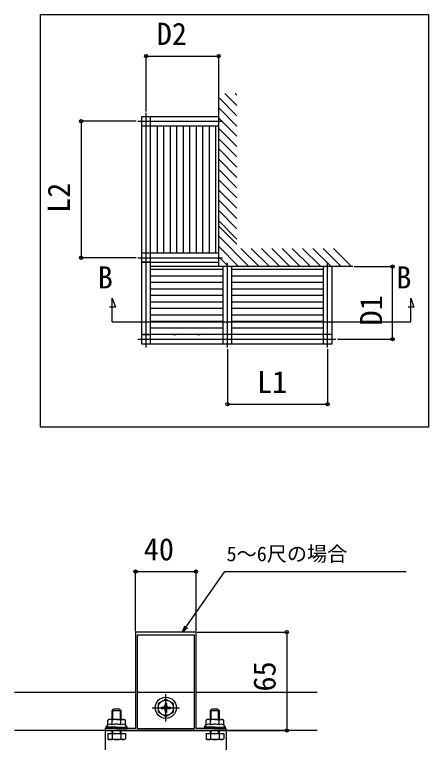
# Model space of a CAD drawing. Units: millimetres, scale not verified. Extents: x -875 to 875, y -1304 to 1297.
# Drawn here: x 250 to 523.7, y -784.4 to -303.5 of the extents above; entities that cross this region are included whole.
import ezdxf
from ezdxf.enums import TextEntityAlignment as Align

# ---------------------------------------------------------------- set-up
doc = ezdxf.new("R2010")
doc.units = ezdxf.units.MM
doc.header["$LTSCALE"] = 8
for name, color, linetype in [('0-1_USER1', 3, 'Continuous'), ('0-2_YKK_11', 7, 'Continuous'), ('0-4_YKK_12', 2, 'Continuous'), ('0-5_YKK_13', 4, 'Continuous'), ('0-6_YKK_A1', 4, 'Continuous'), ('0-7_YKK_D', 6, 'Continuous')]:
    doc.layers.add(name, color=color, linetype=linetype)
doc.styles.add('ＭＳ ゴシック', font='')
doc.styles.get('ＭＳ ゴシック').set_extended_font_data('MS Gothic')

msp = doc.modelspace()

# ---------------------------------------------------------------- linework, layer by layer
at = {"layer": '0-2_YKK_11'}
for points in [[(310, -776.491), (390, -776.491), (390, -775.191), (382.958, -775.191), (382.775, -775.311), (382.225, -775.311), (382.042, -775.191), (370, -775.191), (370, -711.491), (350.458, -711.491), (350.275, -711.611), (349.725, -711.611), (349.542, -711.491), (330, -711.491), (330, -775.191), (317.958, -775.191), (317.775, -775.311), (317.225, -775.311), (317.042, -775.191), (310, -775.191)], [(368.9, -775.191), (368.9, -713.491), (331.1, -713.491), (331.1, -775.191)]]:
    msp.add_lwpolyline(points, close=True, dxfattribs=at)
at = {"layer": '0-4_YKK_12'}
for p, q in [((336.972, -523.476), (336.972, -368.476)), ((331.472, -373.976), (387.472, -373.976)), ((331.472, -464.176), (387.472, -464.176)), ((390.772, -523.476), (390.772, -467.476)), ((456.972, -523.476), (456.972, -467.476)), ((314.546, -506.443), (314.546, -490.894)), ((511.946, -506.443), (511.946, -490.894)), ((314.546, -506.443), (511.946, -506.443)), ((331.472, -517.976), (462.472, -517.976)), ((330, -751.491), (250, -751.491)), ((368.9, -751.491), (331.1, -751.491)), ((450, -751.491), (370, -751.491)), ((450, -776.491), (250, -776.491))]:
    msp.add_line(p, q, dxfattribs=at)
for points in [[(314.546, -490.894), (316.675, -496.744), (312.775, -496.744)], [(511.946, -490.894), (514.075, -496.744), (510.175, -496.744)]]:
    msp.add_lwpolyline(points, dxfattribs=at)
at = {"layer": '0-5_YKK_13'}
for p, q in [((350, -770.491), (350, -752.491)), ((350, -755.741), (345, -758.628)), ((345, -758.628), (345, -764.355)), ((349.5, -758.341), (349.5, -759.991)), ((350.5, -758.341), (349.5, -758.341)), ((350, -755.741), (355, -758.628)), ((350.5, -758.341), (350.5, -759.991)), ((355, -764.355), (355, -758.628)), ((320.5, -763.491), (314.5, -763.491)), ((315.04, -769.191), (315.04, -762.951)), ((319.96, -769.191), (319.96, -762.951)), ((341, -761.491), (359, -761.491)), ((350, -767.241), (345, -764.355)), ((346.85, -760.991), (348.5, -760.991)), ((346.85, -760.991), (346.85, -761.991)), ((346.85, -761.991), (348.5, -761.991)), ((349.5, -762.991), (349.5, -764.641)), ((350, -767.241), (355, -764.355)), ((350.5, -762.991), (350.5, -764.641)), ((351.5, -760.991), (353.15, -760.991)), ((351.5, -761.991), (353.15, -761.991)), ((353.15, -761.991), (353.15, -760.991)), ((385.5, -763.491), (379.5, -763.491)), ((380.04, -769.191), (380.04, -762.951)), ((384.96, -769.191), (384.96, -762.951)), ((312.5, -769.191), (311.726, -769.638)), ((317.5, -769.191), (312.5, -769.191)), ((317.5, -769.191), (322.5, -769.191)), ((322.5, -769.191), (323.274, -769.638)), ((349.5, -764.641), (350.5, -764.641)), ((377.5, -769.191), (376.726, -769.638)), ((382.5, -769.191), (377.5, -769.191)), ((382.5, -769.191), (387.5, -769.191)), ((387.5, -769.191), (388.274, -769.638)), ((311.726, -772.791), (311.726, -769.638)), ((314.613, -772.791), (314.613, -769.638)), ((320.387, -772.791), (320.387, -769.638)), ((323.274, -772.791), (323.274, -769.638)), ((376.726, -772.791), (376.726, -769.638)), ((379.613, -772.791), (379.613, -769.638)), ((385.387, -772.791), (385.387, -769.638)), ((388.274, -772.791), (388.274, -769.638)), ((310.5, -775.191), (310.5, -774.391)), ((317.5, -775.191), (310.5, -775.191)), ((311.726, -778.491), (311.726, -782.045)), ((314.5, -778.491), (314.5, -776.491)), ((314.613, -778.491), (314.613, -782.045)), ((315.04, -778.491), (315.04, -776.491)), ((317.5, -775.191), (324.5, -775.191)), ((319.96, -778.491), (319.96, -776.491)), ((320.387, -778.491), (320.387, -782.045)), ((320.5, -778.491), (320.5, -776.491)), ((324.5, -775.191), (324.5, -774.391)), ((375.5, -775.191), (375.5, -774.391)), ((382.5, -775.191), (375.5, -775.191)), ((376.726, -778.491), (376.726, -782.045)), ((379.5, -778.491), (379.5, -776.491)), ((379.613, -778.491), (379.613, -782.045)), ((380.04, -778.491), (380.04, -776.491)), ((382.5, -775.191), (389.5, -775.191)), ((384.96, -778.491), (384.96, -776.491)), ((385.387, -778.491), (385.387, -782.045)), ((385.5, -778.491), (385.5, -776.491)), ((389.5, -775.191), (389.5, -774.391)), ((312.5, -782.491), (311.726, -782.045)), ((322.5, -782.491), (312.5, -782.491)), ((322.5, -782.491), (323.274, -782.045)), ((377.5, -782.491), (376.726, -782.045)), ((387.5, -782.491), (377.5, -782.491)), ((387.5, -782.491), (388.274, -782.045))]:
    msp.add_line(p, q, dxfattribs=at)
for points in [[(314.5, -769.191), (314.5, -763.491), (315.5, -762.491)], [(320.5, -769.191), (320.5, -763.491), (319.5, -762.491), (315.5, -762.491)], [(379.5, -769.191), (379.5, -763.491), (380.5, -762.491)], [(385.5, -769.191), (385.5, -763.491), (384.5, -762.491), (380.5, -762.491)], [(317.5, -774.391), (310.5, -774.391), (311.726, -772.791)], [(317.5, -774.391), (324.5, -774.391), (323.274, -772.791)], [(382.5, -774.391), (375.5, -774.391), (376.726, -772.791)], [(382.5, -774.391), (389.5, -774.391), (388.274, -772.791)], [(311.726, -778.491), (323.274, -778.491), (323.274, -782.045)], [(376.726, -778.491), (388.274, -778.491), (388.274, -782.045)]]:
    msp.add_lwpolyline(points, dxfattribs=at)
for radius in [7, 5]:
    msp.add_circle((350, -761.491), radius, dxfattribs=at)
for centre, radius, start, end in [((348.5, -759.991), 1, 270, 0), ((348.5, -762.991), 1, 0, 90), ((351.5, -759.991), 1, 180, 270), ((351.5, -762.991), 1, 90, 180), ((313.17, -771.747), 2.556, 55.61575, 124.38425), ((317.5, -778.745), 9.553, 90, 107.58795), ((317.5, -778.745), 9.553, 72.41205, 90), ((321.83, -771.747), 2.556, 55.61575, 124.38425), ((378.17, -771.747), 2.556, 55.61575, 124.38425), ((382.5, -778.745), 9.553, 90, 107.58795), ((382.5, -778.745), 9.553, 72.41205, 90), ((386.83, -771.747), 2.556, 55.61575, 124.38425), ((313.17, -774.901), 2.556, 55.61575, 124.38425), ((317.5, -781.898), 9.553, 90, 107.58795), ((317.5, -781.898), 9.553, 72.41205, 90), ((321.83, -774.901), 2.556, 55.61575, 124.38425), ((378.17, -774.901), 2.556, 55.61575, 124.38425), ((382.5, -781.898), 9.553, 90, 107.58795), ((382.5, -781.898), 9.553, 72.41205, 90), ((386.83, -774.901), 2.556, 55.61575, 124.38425), ((313.17, -779.936), 2.556, 235.61575, 304.38425), ((317.5, -772.938), 9.553, 252.41205, 287.58795), ((321.83, -779.936), 2.556, 235.61575, 304.38425), ((378.17, -779.936), 2.556, 235.61575, 304.38425), ((382.5, -772.938), 9.553, 252.41205, 287.58795), ((386.83, -779.936), 2.556, 235.61575, 304.38425)]:
    msp.add_arc(centre, radius, start, end, dxfattribs=at)
for centre, start_param, end_param in [((312, -774.391), 3.1415927, 4.712389), ((323, -774.391), 4.712389, 6.2831853), ((377, -774.391), 3.1415927, 4.712389), ((388, -774.391), 4.712389, 6.2831853)]:
    msp.add_ellipse(centre, major_axis=(1.5, 0), ratio=0.533333, start_param=start_param, end_param=end_param, dxfattribs=at)
at = {"layer": '0-6_YKK_A1'}
for p, q in [((384.972, -469.976), (384.972, -355.641)), ((389.037, -355.641), (396.972, -363.576)), ((395.825, -355.641), (396.972, -356.788)), ((384.972, -358.364), (396.972, -370.364)), ((384.972, -365.153), (396.972, -377.153)), ((333.972, -370.976), (333.972, -376.976)), ((384.972, -370.976), (333.972, -370.976)), ((339.972, -376.976), (339.972, -370.976)), ((384.972, -371.941), (396.972, -383.941)), ((333.972, -376.976), (333.972, -520.976)), ((333.972, -376.976), (384.972, -376.976)), ((339.972, -520.976), (339.972, -376.976)), ((344.272, -376.976), (344.272, -461.176)), ((348.572, -376.976), (348.572, -461.176)), ((352.872, -376.976), (352.872, -461.176)), ((357.172, -376.976), (357.172, -461.176)), ((361.472, -376.976), (361.472, -461.176)), ((365.772, -376.976), (365.772, -461.176)), ((370.072, -376.976), (370.072, -461.176)), ((374.372, -376.976), (374.372, -461.176)), ((378.672, -376.976), (378.672, -461.176)), ((382.972, -376.976), (382.972, -461.176)), ((384.972, -378.729), (396.972, -390.729)), ((384.972, -385.517), (396.972, -397.517)), ((384.972, -392.305), (396.972, -404.305)), ((384.972, -399.094), (396.972, -411.094)), ((384.972, -405.882), (396.972, -417.882)), ((384.972, -412.67), (396.972, -424.67)), ((334.078, -417.114), (333.77, -417.114)), ((384.972, -419.458), (396.972, -431.458)), ((384.972, -426.247), (396.972, -438.247)), ((384.972, -433.035), (396.972, -445.035)), ((384.972, -439.823), (396.972, -451.823)), ((384.972, -443.217), (396.972, -455.217)), ((384.972, -450.005), (404.943, -469.976)), ((384.972, -456.794), (398.154, -469.976)), ((384.972, -461.176), (333.972, -461.176)), ((399.731, -457.976), (411.731, -469.976)), ((406.519, -457.976), (418.519, -469.976)), ((413.307, -457.976), (425.307, -469.976)), ((420.095, -457.976), (432.095, -469.976)), ((426.884, -457.976), (438.884, -469.976)), ((433.672, -457.976), (445.672, -469.976)), ((440.46, -457.976), (452.46, -469.976)), ((447.248, -457.976), (459.248, -469.976)), ((454.037, -457.976), (466.037, -469.976)), ((460.825, -457.976), (472.825, -469.976)), ((333.972, -463.976), (333.972, -469.976)), ((339.972, -469.976), (339.972, -463.976)), ((384.972, -463.582), (391.366, -469.976)), ((333.972, -467.176), (384.972, -467.176)), ((473.624, -469.976), (339.972, -469.976)), ((356.905, -469.976), (354.905, -469.976)), ((372.839, -469.976), (370.839, -469.976)), ((387.772, -469.976), (387.772, -520.976)), ((393.772, -520.976), (393.772, -469.976)), ((453.972, -469.976), (453.972, -520.976)), ((459.972, -520.976), (459.972, -469.976)), ((387.772, -471.976), (339.972, -471.976)), ((453.972, -471.976), (393.772, -471.976)), ((387.772, -476.276), (339.972, -476.276)), ((387.772, -480.576), (339.972, -480.576)), ((453.972, -476.276), (393.772, -476.276)), ((453.972, -480.576), (393.772, -480.576)), ((387.772, -484.876), (339.972, -484.876)), ((453.972, -484.876), (393.772, -484.876)), ((387.772, -489.176), (339.972, -489.176)), ((453.972, -489.176), (393.772, -489.176)), ((387.772, -493.476), (339.972, -493.476)), ((453.972, -493.476), (393.772, -493.476)), ((387.772, -497.776), (339.972, -497.776)), ((453.972, -497.776), (393.772, -497.776)), ((387.772, -502.076), (339.972, -502.076)), ((453.972, -502.076), (393.772, -502.076)), ((387.772, -506.376), (339.972, -506.376)), ((453.972, -506.376), (393.772, -506.376)), ((387.772, -510.676), (339.972, -510.676)), ((453.972, -510.676), (393.772, -510.676)), ((339.972, -514.976), (333.972, -514.976)), ((333.972, -514.976), (333.972, -520.976)), ((339.972, -514.976), (333.972, -514.976)), ((333.972, -514.976), (333.972, -520.976)), ((339.972, -514.976), (333.972, -514.976)), ((333.972, -514.976), (333.972, -520.976)), ((339.972, -514.976), (333.972, -514.976)), ((339.972, -520.976), (339.972, -514.976)), ((339.972, -520.976), (339.972, -514.976)), ((339.972, -520.976), (339.972, -514.976)), ((459.972, -514.976), (339.972, -514.976)), ((354.905, -514.976), (356.905, -514.976)), ((370.839, -514.976), (372.839, -514.976)), ((390.972, -514.976), (384.972, -514.976)), ((333.972, -520.976), (339.972, -520.976)), ((333.972, -520.976), (339.972, -520.976)), ((333.972, -520.976), (339.972, -520.976)), ((333.972, -520.976), (339.972, -520.976)), ((339.972, -520.976), (459.972, -520.976)), ((384.972, -520.976), (390.972, -520.976))]:
    msp.add_line(p, q, dxfattribs=at)
for points in [[(267.256, -303.515), (523.681, -303.515), (523.681, -576.118), (267.256, -576.118)], [(339.972, -514.976), (339.972, -467.176), (333.972, -467.176), (333.972, -514.976)]]:
    msp.add_lwpolyline(points, close=True, dxfattribs=at)
at = {"layer": '0-7_YKK_D'}
for p, q in [((336.972, -367.476), (336.972, -329.976)), ((336.972, -330.976), (384.972, -330.976)), ((384.972, -369.976), (384.972, -329.976)), ((330.472, -373.976), (292.972, -373.976)), ((293.972, -373.976), (293.972, -464.176)), ((330.472, -464.176), (292.972, -464.176)), ((474.624, -469.976), (500.972, -469.976)), ((499.972, -517.976), (499.972, -469.976)), ((463.472, -517.976), (500.972, -517.976)), ((390.772, -524.476), (390.772, -561.976)), ((456.972, -524.476), (456.972, -561.976)), ((390.772, -560.976), (456.972, -560.976)), ((330, -710.791), (330, -670.491)), ((330, -671.491), (370, -671.491)), ((370, -710.791), (370, -670.491)), ((370.7, -711.491), (431, -711.491)), ((430, -711.491), (430, -776.491)), ((310, -777.191), (310, -827.491)), ((390, -777.191), (390, -827.491)), ((390.7, -776.491), (431, -776.491))]:
    msp.add_line(p, q, dxfattribs=at)
for points in [[(360.984, -711.491), (363.422, -708.01), (388.993, -671.491), (509.048, -671.491)], [(364.355, -708.663), (360.984, -711.491), (362.489, -707.357)]]:
    msp.add_lwpolyline(points, dxfattribs=at)
for centre in [(336.972, -330.976), (384.972, -330.976), (293.972, -373.976), (293.972, -464.176), (499.972, -469.976), (499.972, -517.976), (390.772, -560.976), (456.972, -560.976), (330, -671.491), (370, -671.491), (430, -711.491), (430, -776.491)]:
    msp.add_circle(centre, 1.075, dxfattribs=at)

# ---------------------------------------------------------------- texts
at = {"layer": '0-1_USER1', "style": 'ＭＳ ゴシック'}
for p in [(305.033, -488.885), (502.433, -488.885)]:
    msp.add_text('B', height=14.66, dxfattribs=at).set_placement(p, align=Align.BOTTOM_LEFT)
at = {"layer": '0-7_YKK_D', "style": 'ＭＳ ゴシック'}
for s, height, p in [('D2', 14.66, (344.04, -327.976)), ('L1', 14.66, (410.349, -557.976)), ('40', 14.66, (335.455, -668.491)), ('5～6尺の場合', 9.751, (390.221, -667.602))]:
    msp.add_text(s, height=height, dxfattribs=at).set_placement(p, align=Align.BOTTOM_LEFT)
for s, p in [('L2', (290.972, -434.587)), ('D1', (497.472, -508.919)), ('65', (427, -750.762))]:
    msp.add_text(s, height=14.66, rotation=90, dxfattribs=at).set_placement(p, align=Align.BOTTOM_LEFT)

doc.saveas('drawing.dxf')
